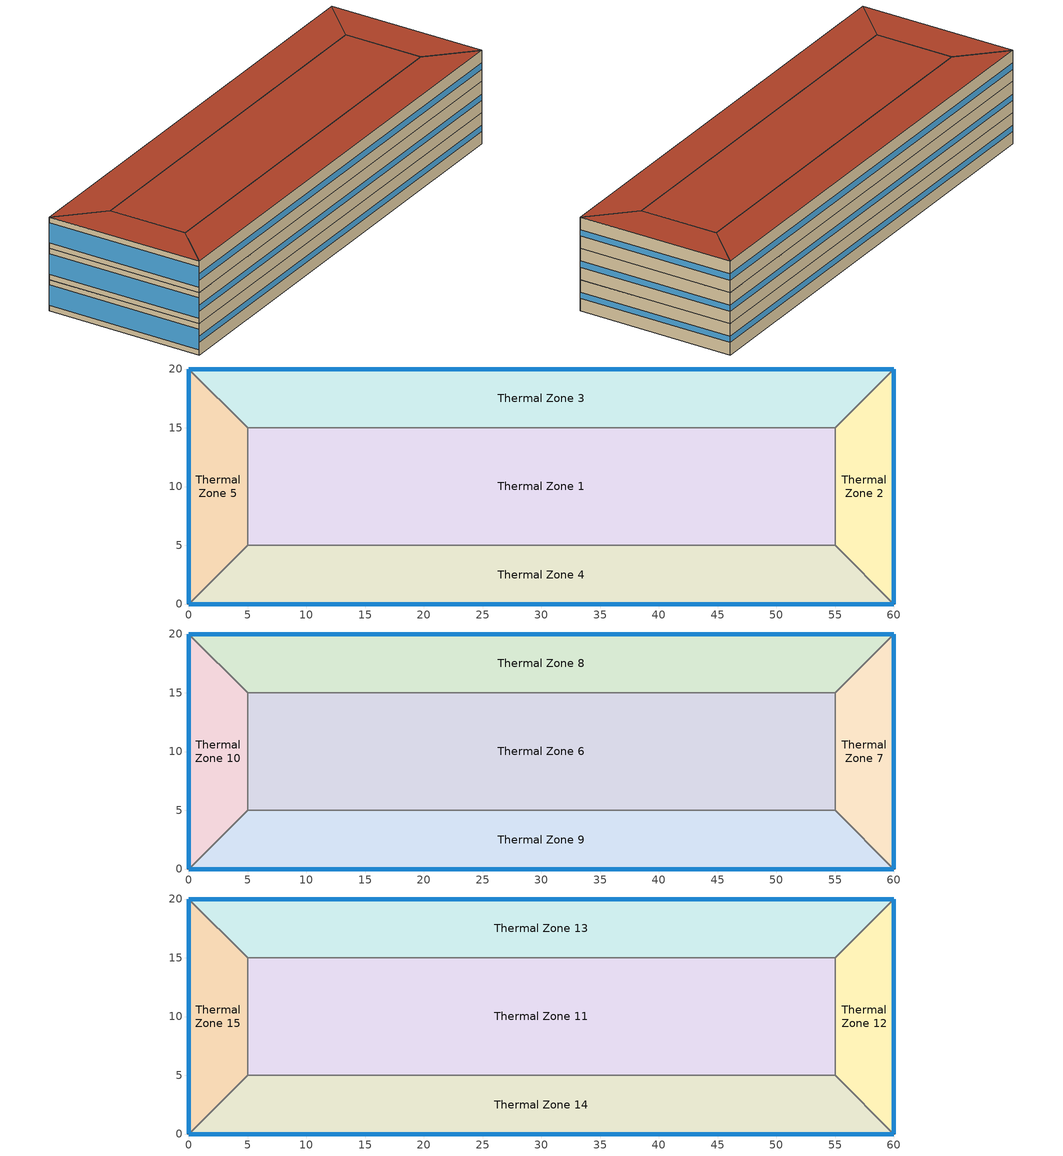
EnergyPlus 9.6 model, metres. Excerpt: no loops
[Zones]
Thermal Zone 1
 floor ground (ExtSlabCarpet): 5,5 5,15 55,15 55,5 z0
 wall to Thermal Zone 5 (Interior Wall): 5,15 5,5 z0:4
 wall to Thermal Zone 3 (Interior Wall): 55,15 5,15 z0:4
 wall to Thermal Zone 2 (Interior Wall): 55,5 55,15 z0:4
 wall to Thermal Zone 4 (Interior Wall): 5,5 55,5 z0:4
Thermal Zone 2
 floor ground (ExtSlabCarpet): 55,5 55,15 60,20 60,0 z0
 wall outside (Ext Wall): 60,0 60,20 z0:4
 wall to Thermal Zone 4 (Interior Wall): 55,5 60,0 z0:4
 wall to Thermal Zone 3 (Interior Wall): 60,20 55,15 z0:4
 window (Ext Window): 60,0.01 60,19.99 z1.6:2.4
Thermal Zone 3
 floor ground (ExtSlabCarpet): 5,15 0,20 60,20 55,15 z0
 wall outside (Ext Wall): 60,20 0,20 z0:4
 wall to Thermal Zone 5 (Interior Wall): 0,20 5,15 z0:4
 window (Ext Window): 59.99,20 0.01,20 z1.6:2.4
Thermal Zone 4
 floor ground (ExtSlabCarpet): 55,5 60,0 0,0 5,5 z0
 wall outside (Ext Wall): 0,0 60,0 z0:4
 wall to Thermal Zone 5 (Interior Wall): 5,5 0,0 z0:4
 window (Ext Window): 0.01,0 59.99,0 z1.6:2.4
Thermal Zone 5
 floor ground (ExtSlabCarpet): 0,20 5,15 5,5 0,0 z0
 wall outside (Ext Wall): 0,20 0,0 z0:4
 window (Ext Window): 0,19.99 0,0.01 z0.7:3.3
Thermal Zone 6
 floor to Thermal Zone 1 (Interior Floor): 5,5 5,15 55,15 55,5 z4
 wall to Thermal Zone 10 (Interior Wall): 5,15 5,5 z4:8
 wall to Thermal Zone 8 (Interior Wall): 55,15 5,15 z4:8
 wall to Thermal Zone 7 (Interior Wall): 55,5 55,15 z4:8
 wall to Thermal Zone 9 (Interior Wall): 5,5 55,5 z4:8
Thermal Zone 7
 floor to Thermal Zone 2 (Interior Floor): 55,5 55,15 60,20 60,0 z4
 wall outside (Ext Wall): 60,0 60,20 z4:8
 wall to Thermal Zone 9 (Interior Wall): 55,5 60,0 z4:8
 wall to Thermal Zone 8 (Interior Wall): 60,20 55,15 z4:8
 window (Ext Window): 60,0.01 60,19.99 z5.6:6.4
Thermal Zone 8
 floor to Thermal Zone 3 (Interior Floor): 5,15 0,20 60,20 55,15 z4
 wall outside (Ext Wall): 60,20 0,20 z4:8
 wall to Thermal Zone 10 (Interior Wall): 0,20 5,15 z4:8
 window (Ext Window): 59.99,20 0.01,20 z5.6:6.4
Thermal Zone 9
 floor to Thermal Zone 4 (Interior Floor): 55,5 60,0 0,0 5,5 z4
 wall outside (Ext Wall): 0,0 60,0 z4:8
 wall to Thermal Zone 10 (Interior Wall): 5,5 0,0 z4:8
 window (Ext Window): 0.01,0 59.99,0 z5.6:6.4
Thermal Zone 10
 floor to Thermal Zone 5 (Interior Floor): 0,20 5,15 5,5 0,0 z4
 wall outside (Ext Wall): 0,20 0,0 z4:8
 window (Ext Window): 0,19.99 0,0.01 z4.7:7.3
Thermal Zone 11
 floor to Thermal Zone 6 (Interior Floor): 5,5 5,15 55,15 55,5 z8
 wall to Thermal Zone 15 (Interior Wall): 5,15 5,5 z8:12
 wall to Thermal Zone 13 (Interior Wall): 55,15 5,15 z8:12
 wall to Thermal Zone 12 (Interior Wall): 55,5 55,15 z8:12
 wall to Thermal Zone 14 (Interior Wall): 5,5 55,5 z8:12
 roof outside (Ext Roof): 55,5 55,15 5,15 5,5 z12
Thermal Zone 12
 floor to Thermal Zone 7 (Interior Floor): 55,5 55,15 60,20 60,0 z8
 wall outside (Ext Wall): 60,0 60,20 z8:12
 wall to Thermal Zone 14 (Interior Wall): 55,5 60,0 z8:12
 wall to Thermal Zone 13 (Interior Wall): 60,20 55,15 z8:12
 window (Ext Window): 60,0.01 60,19.99 z9.6:10.4
 roof outside (Ext Roof): 60,0 60,20 55,15 55,5 z12
Thermal Zone 13
 floor to Thermal Zone 8 (Interior Floor): 5,15 0,20 60,20 55,15 z8
 wall outside (Ext Wall): 60,20 0,20 z8:12
 wall to Thermal Zone 15 (Interior Wall): 0,20 5,15 z8:12
 window (Ext Window): 59.99,20 0.01,20 z9.6:10.4
 roof outside (Ext Roof): 55,15 60,20 0,20 5,15 z12
Thermal Zone 14
 floor to Thermal Zone 9 (Interior Floor): 55,5 60,0 0,0 5,5 z8
 wall outside (Ext Wall): 0,0 60,0 z8:12
 wall to Thermal Zone 15 (Interior Wall): 5,5 0,0 z8:12
 window (Ext Window): 0.01,0 59.99,0 z9.6:10.4
 roof outside (Ext Roof): 5,5 0,0 60,0 55,5 z12
Thermal Zone 15
 floor to Thermal Zone 10 (Interior Floor): 0,20 5,15 5,5 0,0 z8
 wall outside (Ext Wall): 0,20 0,0 z8:12
 window (Ext Window): 0,19.99 0,0.01 z8.7:11.3
 roof outside (Ext Roof): 0,0 5,5 5,15 0,20 z12
[Building]
Building 1: North Axis {deg}=-0
[Site:Location]
Washington Dc Dulles IntL Ar: Latitude {deg}=38.98; Longitude {deg}=-77.47; Time Zone {hr}=-5; Elevation {m}=82
[SizingPeriod:DesignDay] Month=7; Day of Month=21; Day Type=SummerDesignDay; Daily Dry-Bulb Temperature Range {deltaC}=14.4; Dry-Bulb Temperature Range Modifier Type=DefaultMultipliers; Barometric Pressure {Pa}=86790; Wind Speed {m/s}=5; Wind Direction {deg}=340; Rain Indicator=No; Snow Indicator=No; Daylight Saving Time Indicator=No; Solar Model Indicator=ASHRAETau; ASHRAE Clear Sky Optical Depth for Beam Irradiance (taub)=0.339; ASHRAE Clear Sky Optical Depth for Diffuse Irradiance (taud)=2.366; Begin Environment Reset Mode=FullResetAtBeginEnvironment
Name | Maximum Dry-Bulb Temperature {C} | Humidity Condition Type | Wetbulb or DewPoint at Maximum Dry-Bulb {C} | Enthalpy at Maximum Dry-Bulb {J/kg}
SALT-LAKE-CITY-IAP Ann Clg .4% Condns DB=>MWB | 36.5 | Wetbulb | 17.1
SALT-LAKE-CITY-IAP Ann Clg .4% Condns DP=>MDB | 22.5 | Dewpoint | 15.6
SALT-LAKE-CITY-IAP Ann Clg .4% Condns Enth=>MDB | 30.8 | Enthalpy |  | 59300
SALT-LAKE-CITY-IAP Ann Clg .4% Condns WB=>MDB | 31.2 | Wetbulb | 19
[Material] Thermal Absorptance=0.9
Name | Roughness | Thickness m | Conductivity W/m-K | Density kg/m3 | Specific Heat J/kg-K | Solar Absorptance | Visible Absorptance
wall metal | Smooth | 0.2 | 45.28 | 7824 | 500 | 0.7 | 0.7
roof metal | Smooth | 0.15 | 45.28 | 7824 | 500 | 0.7 | 0.7
Wall Insulation [30]; Roof Insulation [38] | MediumRough | 0.1693 | 0.049 | 265 | 836.8 | 0.7 | 0.7
F16 Acoustic tile | MediumSmooth | 0.0191 | 0.06 | 368 | 590 | 0.3 | 0.3
M11 100mm lightweight concrete | MediumRough | 0.1016 | 0.53 | 1280 | 840 | 0.5 | 0.5
MAT-CC05 4 HW CONCRETE | Rough | 0.1016 | 1.311 | 2240 | 836.8 | 0.85 | 0.85
G01a 19mm gypsum board | MediumSmooth | 0.019 | 0.16 | 800 | 1090 | 0.4 | 0.4
[Material:AirGap]
Name | Thermal Resistance m2-K/W
F04 Wall air space resistance | 0.15
F05 Ceiling air space resistance | 0.18
[Material:NoMass]
CP02 CARPET PAD: Roughness=Smooth; Thermal Resistance m2-K/W=0.1; Thermal Absorptance=0.9; Solar Absorptance=0.8; Visible Absorptance=0.8
[WindowMaterial:SimpleGlazingSystem]
Window Material Simple Glazing System: U-Factor W/m2-K=2.8; Solar Heat Gain Coefficient=0.35
[Construction]
Ext Roof: roof metal, Roof Insulation [38]
Ext Wall: wall metal, Wall Insulation [30]
Ext Window: Window Material Simple Glazing System
ExtSlabCarpet: MAT-CC05 4 HW CONCRETE, CP02 CARPET PAD
Interior Floor: F16 Acoustic tile, F05 Ceiling air space resistance, M11 100mm lightweight concrete
Interior Wall: G01a 19mm gypsum board, F04 Wall air space resistance, G01a 19mm gypsum board
[Zone]
Thermal Zone 1; Thermal Zone 2; Thermal Zone 3; Thermal Zone 4; Thermal Zone 5: 0, 0, 0, 0, , 1, , , , , , Yes
Thermal Zone 6; Thermal Zone 7; Thermal Zone 8; Thermal Zone 9; Thermal Zone 10: 0, 0, 0, 4, , 1, , , , , , Yes
Thermal Zone 11; Thermal Zone 12; Thermal Zone 13; Thermal Zone 14; Thermal Zone 15: 0, 0, 0, 8, , 1, , , , , , Yes
[AvailabilityManager:Scheduled] Schedule=Always On Discrete
Packaged Rooftop Air Conditioner 1 Availability Manager; Air Loop HVAC Outdoor Air System 1 Availability Manager
[Schedule:Constant]
Always On Discrete: Hourly Value=1
